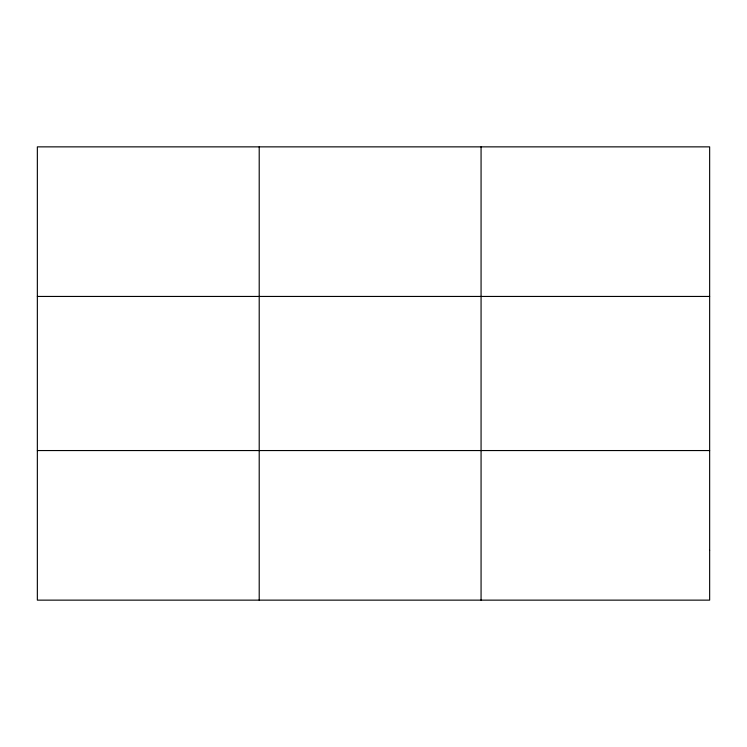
<?xml version="1.0" encoding="UTF-8"?>
<svg xmlns="http://www.w3.org/2000/svg" width="747" height="747" viewBox="0 0 747 747"><rect width="100%" height="100%" fill="white"/><g stroke="black" fill="none" stroke-linecap="round" stroke-linejoin="round"><path stroke-width="1.12" d="M259.209 600.14L259.209 146.86M481.068 600.14L481.068 146.86M37.35 296.447L709.65 296.447M37.35 450.553L709.65 450.553M709.65 550.278L709.65 600.14L37.35 600.14L37.35 146.86L709.65 146.86L709.65 550.278"/></g></svg>
